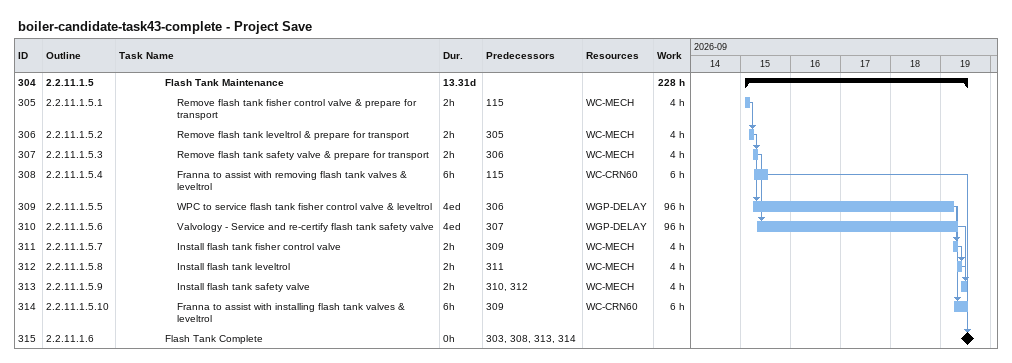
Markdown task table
boiler-candidate-task43-complete - Project Save

| ID | WBS | Task | Duration | Start | Finish | Predecessors | Resources | Work (h) |
|---|---|---|---|---|---|---|---|---|
| 304 | 2.2.11.1.5 | **Flash Tank Maintenance** | 13.31d | 2026-09-15 | 2026-09-19 |  |  | 228 |
| 305 | 2.2.11.1.5.1 | Remove flash tank fisher control valve & prepare for transport | 2h | 2026-09-15 | 2026-09-15 | 115 | WC-MECH | 4 |
| 306 | 2.2.11.1.5.2 | Remove flash tank leveltrol & prepare for transport | 2h | 2026-09-15 | 2026-09-15 | 305 | WC-MECH | 4 |
| 307 | 2.2.11.1.5.3 | Remove flash tank safety valve & prepare for transport | 2h | 2026-09-15 | 2026-09-15 | 306 | WC-MECH | 4 |
| 308 | 2.2.11.1.5.4 | Franna to assist with removing flash tank valves & leveltrol | 6h | 2026-09-15 | 2026-09-15 | 115 | WC-CRN60 | 6 |
| 309 | 2.2.11.1.5.5 | WPC to service flash tank fisher control valve & leveltrol | 4ed | 2026-09-15 | 2026-09-19 | 306 | WGP-DELAY | 96 |
| 310 | 2.2.11.1.5.6 | Valvology - Service and re-certify flash tank safety valve | 4ed | 2026-09-15 | 2026-09-19 | 307 | WGP-DELAY | 96 |
| 311 | 2.2.11.1.5.7 | Install flash tank fisher control valve | 2h | 2026-09-19 | 2026-09-19 | 309 | WC-MECH | 4 |
| 312 | 2.2.11.1.5.8 | Install flash tank leveltrol | 2h | 2026-09-19 | 2026-09-19 | 311 | WC-MECH | 4 |
| 313 | 2.2.11.1.5.9 | Install flash tank safety valve | 2h | 2026-09-19 | 2026-09-19 | 310, 312 | WC-MECH | 4 |
| 314 | 2.2.11.1.5.10 | Franna to assist with installing flash tank valves & leveltrol | 6h | 2026-09-19 | 2026-09-19 | 309 | WC-CRN60 | 6 |
| 315 | 2.2.11.1.6 | Flash Tank Complete | 0h | 2026-09-19 | 2026-09-19 | 303, 308, 313, 314 |  |  |
